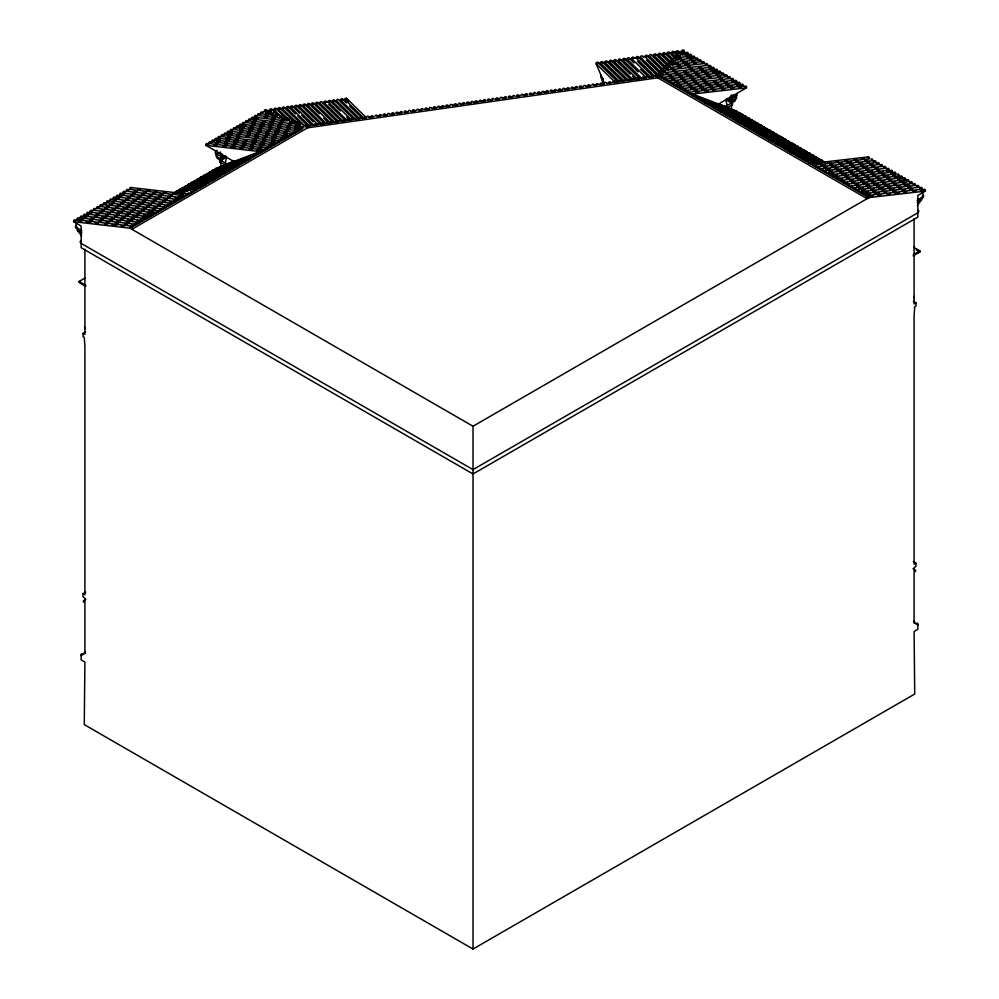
<?xml version="1.0" encoding="UTF-8"?>
<svg xmlns="http://www.w3.org/2000/svg" width="999" height="999" viewBox="0 0 999 999"><rect width="100%" height="100%" fill="white"/><g stroke="black" fill="none" stroke-linecap="round" stroke-linejoin="round"><path stroke-width="1.5" d="M310.839 125.787L306.218 126.448L306.855 127.934L659.203 77.597M225.312 163.037L226.561 157.255L220.929 160.514A1.324 0.762 60 0 0 219.992 161.051A1.324 0.762 60 0 0 220.929 162.675L220.929 167.02M917.307 205.419L921.615 199.775L921.615 197.602M657.255 75.899L681.817 51.024A1.324 1.236 44.6 0 1 683.216 49.962A1.324 1.236 44.6 0 1 684.377 51.436L659.815 76.311L657.255 75.899A1.324 1.236 44.6 0 1 658.641 74.838A1.324 1.236 44.6 0 1 659.815 76.311M670.292 64.211L673.501 60.964M111.613 199.388A1.324 0.999 -83.4 0 0 109.865 200.774L73.639 221.691L81.144 226.024L81.144 247.715L473.014 473.963L917.856 217.133L917.856 195.442L925.361 191.096A1.324 0.999 83.4 0 0 924.774 189.348A1.324 0.999 83.4 0 0 923.488 190.01L920.441 190.359M112.662 199.151L130.157 189.048M207.218 144.555L225.774 133.841M229.758 131.543L265.547 110.889M81.906 230.794L75.512 227.11L76.761 226.386M271.341 114.96L273.214 113.886A1.324 0.999 -83.4 0 0 271.928 113.212A1.324 0.999 -83.4 0 0 271.341 114.96L260.627 113.724A1.324 0.999 -83.4 0 1 262.375 112.35M225.936 156.169L220.929 159.066L215.921 156.169L216.546 153.634M217.17 150.25A5.32 3.072 60 0 0 215.285 152.922L217.17 153.996L220.554 152.048M279.345 117.994L281.231 116.908A1.324 0.999 -83.4 0 0 279.932 116.246A1.324 0.999 -83.4 0 0 279.345 117.994L257.58 115.484A1.324 0.999 -83.4 0 1 258.167 113.736A1.324 0.999 -83.4 0 1 259.465 114.398M215.921 153.996L221.553 156.531M220.929 158.341L225.062 155.956M218.007 168.706L224.688 164.847L234.39 161.114M75.387 220.304A1.324 0.999 -83.4 0 0 73.639 221.691L129.995 228.197L302.222 128.759M85.789 286.413L79.083 282.53L79.083 281.456L85.34 277.834M916.72 623.239A1.324 1.086 -60 0 1 917.856 624.974L917.856 629.308L914.097 631.48L914.722 694.03L473.014 949.05L84.278 724.612L84.903 662.062L81.144 659.902L81.144 655.556L84.903 653.396L84.903 598.076L83.029 596.99L83.029 593.731L84.903 594.817L84.903 346.428L84.278 337.387L83.029 336.663L83.029 333.404L85.577 331.93M717.207 104.758L746.515 87.837A1.324 0.999 83.4 0 0 744.755 86.463M727.347 98.464L729.607 99.775L731.48 98.689A2.66 1.536 -60 0 1 733.366 95.429A2.66 1.536 -60 0 1 735.239 96.516L737.112 95.429A5.32 3.072 -60 0 0 736.613 93.556M730.856 99.051L736.488 96.516L736.488 98.689L731.48 101.573L726.473 98.689M731.48 100.849L733.99 99.413M725.012 106.756L735.239 100.849L735.239 98.689M83.029 593.731L85.714 592.182M85.976 599.263L83.466 600.711L83.466 602.16M131.868 227.11A1.324 0.999 -83.4 0 0 130.582 226.436A1.324 0.999 -83.4 0 0 129.995 228.197L473.014 426.236L869.005 197.602L925.361 191.096L909.215 181.781M917.094 200.212L923.488 196.516A5.32 3.072 60 0 0 922.389 192.819M917.856 200.499L922.864 197.602L922.864 195.442M917.094 202.385L921.615 199.775M913.211 254.733L919.917 250.861L919.917 251.948L913.211 255.819M917.856 624.974L914.097 622.802L914.097 567.482L915.971 566.396L915.971 563.149L914.097 564.235L914.097 315.834L914.722 306.793L915.971 306.081L915.971 302.822L914.097 303.908L914.097 218.681M215.622 168.544L260.714 151.199A1.324 1.086 68.9 0 1 262.262 151.836A1.324 0.999 -83.4 0 1 262.849 150.075A1.324 0.999 -83.4 0 1 264.136 150.749M212.6 170.292L257.692 152.934M209.59 172.04L254.67 154.683A1.324 1.086 68.9 0 1 256.219 155.32M206.568 173.776L251.648 156.431A1.324 1.086 68.9 0 1 253.197 157.068M203.546 175.524L248.626 158.167A1.324 1.086 68.9 0 1 250.175 158.804M200.524 177.273L245.604 159.915A1.324 1.086 68.9 0 1 247.153 160.552M197.502 179.021L242.582 161.663A1.324 1.086 68.9 0 1 244.131 162.3M194.48 180.757L239.56 163.399A1.324 1.086 68.9 0 1 241.109 164.048M191.458 182.505L236.538 165.147A1.324 1.086 68.9 0 1 238.087 165.784M188.436 184.253L233.516 166.895A1.324 1.086 68.9 0 1 235.065 167.532M185.414 185.989L230.507 168.644A1.324 1.086 68.9 0 1 232.043 169.281M182.055 189.46A1.324 1.086 68.9 0 1 182.392 187.737L227.485 170.379A1.324 1.086 68.9 0 1 229.021 171.016M179.37 189.485L224.463 172.128A1.324 1.086 68.9 0 1 225.999 172.765M227.248 171.478L230.157 170.367A1.324 1.086 68.9 0 1 230.507 168.644M176.348 191.221L221.441 173.876A1.324 1.086 68.9 0 1 222.977 174.513M173.327 192.969L218.419 175.612A1.324 1.086 68.9 0 1 219.955 176.249M174.663 193.032L215.397 177.36A1.324 1.086 68.9 0 1 216.933 177.997M176.011 193.107L212.375 179.108A1.324 1.086 68.9 0 1 213.911 179.745M177.347 193.169L209.353 180.844A1.324 1.086 68.9 0 1 210.889 181.493M215.172 178.459L218.082 177.335A1.324 1.086 68.9 0 1 218.419 175.612M178.696 193.232L206.331 182.592A1.324 1.086 68.9 0 1 207.867 183.229M180.032 193.294L203.309 184.34A1.324 1.086 68.9 0 1 204.845 184.977M179.92 193.918L200.287 186.089A1.324 1.086 68.9 0 1 201.823 186.726M203.084 185.439L205.994 184.315A1.324 1.086 68.9 0 1 206.331 182.592M192.557 191.234L196.928 189.548A1.324 1.086 68.9 0 1 198.614 188.174M190.996 192.42L193.906 191.296A1.324 1.086 68.9 0 1 194.243 189.573A1.324 1.086 68.9 0 1 195.779 190.21M267.083 110.664L319.618 103.159M322.702 102.722L336.613 100.737A1.324 1.261 -45.8 0 1 337.662 99.288A1.324 1.261 -45.8 0 1 339.073 100.387L358.229 119.018A1.324 1.261 -45.8 0 0 356.818 117.919A1.324 1.261 -45.8 0 0 355.644 119.393L336.501 100.749M339.697 100.287L347.427 99.188L366.571 117.832L362.05 118.469M640.334 57.343L596.053 63.661L604.245 82.792M643.393 56.906L649.5 56.031M652.559 55.594L683.104 51.224L714.135 69.143L662.712 75.075L660.826 73.988A1.324 0.999 83.4 0 1 662.112 73.327A1.324 0.999 83.4 0 1 662.712 75.075M677.085 55.295L674.213 52.497A1.324 1.261 -45.8 0 0 672.802 51.399A1.324 1.261 -45.8 0 0 671.628 52.872L675.474 56.606L678.046 56.231M603.309 78.559L602.447 78.684L602.447 80.844M313.761 125.375L316.995 124.912M320.067 124.475L324.687 123.814M327.347 123.426L331.868 122.79M334.777 122.365A1.324 1.261 -45.8 0 1 335.951 120.904A1.324 1.261 -45.8 0 1 337.35 122.003L318.206 103.359A1.324 1.261 -45.8 0 0 316.795 102.26A1.324 1.261 -45.8 0 0 315.622 103.734L334.777 122.365L338.536 121.828M338.961 121.441A1.324 1.261 -45.8 0 1 341.533 121.403L345.704 120.804L328.683 104.246M348.464 120.417L352.372 119.855M355.457 119.418L359.028 118.906M369.305 117.432L373.314 116.858M376.998 116.334L380.469 115.847M387.762 114.798L383.154 115.459A1.324 1.299 63.5 0 1 384.34 113.948A1.324 1.299 63.5 0 1 385.826 115.072M390.846 114.361L394.368 113.861M397.003 113.474L401.61 112.825M408.266 111.876L404.108 112.462A1.324 1.299 63.5 0 1 405.194 110.976A1.324 1.299 63.5 0 1 406.68 112.1M411.351 111.426L415.459 110.839M418.544 110.402L422.165 109.89M425.249 109.44L429.308 108.866M432.38 108.429L436.063 107.904M439.148 107.455L443.781 106.793M446.228 106.443L449.962 105.906A1.324 1.299 63.5 0 1 451.061 104.42A1.324 1.299 63.5 0 1 452.559 105.544M453.047 105.469L457.679 104.808M460.077 104.47L464.697 103.809M466.945 103.484L471.578 102.822M473.926 102.485L478.546 101.823M480.844 101.498L485.477 100.837M488.573 100.4L492.395 99.85M495.467 99.413L499.375 98.851M502.472 98.414L506.243 97.877M509.315 97.427L513.274 96.866M516.358 96.428L520.092 95.892M523.164 95.454L527.172 94.88M530.257 94.443L533.928 93.918M537.012 93.469L541.633 92.82M544.155 92.457L548.476 91.833M550.861 91.496L555.469 90.834M558.054 90.472L562.687 89.81M564.71 89.523L569.33 88.861M571.952 88.486L576.585 87.825M583.166 86.876L579.258 87.437A1.324 1.299 63.5 0 1 580.344 85.939A1.324 1.299 63.5 0 1 581.83 87.075M585.851 86.501L590.484 85.839M593.581 85.39L597.015 84.903M599.75 84.515L604.383 83.854M607.479 83.404L611.026 82.905M613.948 82.48L618.556 81.818M621.178 81.443L624.712 80.944M627.784 80.507L632.404 79.845M634.64 79.52L639.123 78.884M641.633 78.521L646.603 77.822M649.325 77.422L653.346 76.848L637.387 61.326M680.856 53.734L686.338 53.097A1.324 0.999 83.4 0 1 687.624 52.435A1.324 0.999 83.4 0 1 688.224 54.183L682.729 54.82L680.856 53.734A1.324 0.999 83.4 0 1 682.142 53.059A1.324 0.999 83.4 0 1 682.729 54.82M685.339 55.457L688.161 55.132M678.284 56.269L680.157 57.355L691.458 56.056A1.324 0.999 83.4 0 0 689.872 54.433M678.558 58.479L681.405 58.154M687.112 57.492L691.395 57.005M675.699 58.816L677.584 59.903L694.692 57.917A1.324 0.999 83.4 0 0 692.944 56.543M680.769 60.477L683.828 60.115M689.934 59.416L692.994 59.053M673.126 61.351L674.999 62.438L697.939 59.79A1.324 0.999 83.4 0 0 696.178 58.417M699.288 60.577A1.324 0.999 83.4 0 1 700.586 59.915A1.324 0.999 83.4 0 1 701.173 61.663L672.714 64.947L670.841 63.861L678.333 62.999M682.816 62.475L687.312 61.963M691.808 61.439L694.804 61.089M677.21 65.372L680.182 65.022M684.652 64.51L689.123 63.998M693.593 63.474L696.578 63.137M668.269 66.409L670.142 67.482L704.407 63.536A1.324 0.999 83.4 0 0 703.82 61.776A1.324 0.999 83.4 0 0 702.534 62.45M670.566 68.382L673.626 68.032M678.221 67.495L681.281 67.145M687.399 66.434L690.471 66.084M667.856 69.992A1.324 0.999 83.4 0 0 667.27 68.244A1.324 0.999 83.4 0 0 665.983 68.906L667.856 69.992L707.654 65.397A1.324 0.999 83.4 0 0 707.055 63.649A1.324 0.999 83.4 0 0 705.769 64.311M672.527 70.392L675.561 70.042M689.248 68.469L692.282 68.119M698.363 67.42L701.41 67.058M663.398 71.453L665.284 72.54L710.888 67.27A1.324 0.999 83.4 0 0 710.301 65.522A1.324 0.999 83.4 0 0 709.003 66.184M665.359 73.464L668.393 73.114M674.437 72.415L677.459 72.065M683.516 71.379L686.538 71.029M691.071 70.504L694.105 70.155M700.149 69.455L703.171 69.106M709.228 68.407L712.25 68.057M662.175 76.086L659.128 76.436A1.324 0.999 83.4 0 1 660.414 75.762A1.324 0.999 83.4 0 1 661.001 77.522L717.369 71.004A1.324 0.999 83.4 0 0 715.784 69.393M668.269 75.375L671.316 75.025M675.886 74.5L680.456 73.976M685.014 73.439L688.061 73.089M694.155 72.39L697.202 72.04M701.773 71.503L706.343 70.979M710.913 70.454L715.484 69.93M665.409 77.947L662.362 78.297A1.324 0.999 83.4 0 1 663.648 77.635A1.324 0.999 83.4 0 1 664.248 79.383L720.604 72.877A1.324 0.999 83.4 0 0 718.843 71.503M669.979 77.422L673.026 77.073M679.12 76.374L682.167 76.011M686.738 75.487L691.308 74.962M695.878 74.438L698.925 74.076M705.019 73.377L708.066 73.027M712.637 72.502L717.207 71.965M671.69 79.47L674.737 79.121M680.831 78.409L683.878 78.059M689.972 77.36L693.019 77.01M697.589 76.473L700.636 76.124M706.73 75.424L709.777 75.075M715.871 74.363L718.918 74.013M674.937 81.344L677.984 80.981M682.554 80.457L685.601 80.107M691.695 79.408L694.742 79.046M700.823 78.347L703.87 77.997M708.441 77.472L711.488 77.123M717.582 76.411L720.629 76.061M676.648 83.379L679.695 83.029M684.265 82.505L687.312 82.155M693.406 81.443L696.453 81.094M702.547 80.395L705.594 80.045M719.305 78.459L722.352 78.109M678.358 85.427L681.405 85.077M687.499 84.378L690.546 84.028M695.117 83.491L698.164 83.142M704.258 82.442L707.304 82.093M713.398 81.381L716.445 81.031M721.016 80.507L724.063 80.157M680.082 87.475L683.129 87.125M689.223 86.426L692.27 86.064M698.363 85.365L701.41 85.015M705.981 84.49L710.539 83.953M715.109 83.429L718.156 83.079M724.25 82.38L727.297 82.018M731.867 81.493L734.914 81.144A1.324 0.999 83.4 0 1 736.201 80.482A1.324 0.999 83.4 0 1 736.8 82.23L680.431 88.736A1.324 0.999 83.4 0 0 678.683 87.363M683.316 89.348L686.363 88.998M690.933 88.461L695.504 87.937M700.074 87.413L703.121 87.063M709.215 86.351L712.262 86.001M716.832 85.477L721.403 84.952M725.973 84.415L729.02 84.066M735.114 83.367L738.161 83.017M683.678 90.609L740.034 84.103A1.324 0.999 83.4 0 0 738.461 82.48M688.074 91.034L685.027 91.396A1.324 0.999 83.4 0 1 686.325 90.722A1.324 0.999 83.4 0 1 686.912 92.47L743.268 85.964A1.324 0.999 83.4 0 0 741.695 84.353M694.168 90.335L697.215 89.985M701.785 89.46L706.355 88.923M710.926 88.399L713.973 88.049M720.067 87.35L723.114 86.988M727.684 86.463L732.255 85.939M736.825 85.415L739.872 85.065M695.891 92.383L698.938 92.033M705.032 91.321L708.079 90.971M712.649 90.447L715.696 90.097M721.778 89.386L724.824 89.036M730.918 88.337L733.965 87.987M738.536 87.462L741.583 87.1M688.274 93.257A1.324 0.999 83.4 0 1 689.56 92.595A1.324 0.999 83.4 0 1 690.147 94.343L746.515 87.837L716.832 70.704M811.912 163.424L868.268 156.918M818.755 163.324L821.802 162.962M827.896 162.263L830.943 161.913M835.514 161.388L838.561 161.026M844.654 160.327L847.701 159.977M853.795 159.278L856.842 158.916M861.413 158.391L864.46 158.042M820.529 165.397L825.099 164.872M829.669 164.335L832.716 163.986M838.81 163.287L841.857 162.937M846.428 162.4L850.998 161.875M855.556 161.351L858.603 161.001M864.697 160.29L867.744 159.94M823.825 167.295L826.872 166.945M831.43 166.421L836.001 165.896M840.571 165.359L843.618 165.01M849.712 164.311L852.759 163.961M858.853 163.249L861.9 162.899M866.47 162.375L869.517 162.025M825.586 169.38L830.157 168.843M834.727 168.319L837.774 167.969M843.868 167.27L846.915 166.908M851.485 166.383L854.532 166.034M860.626 165.335L863.673 164.972M869.767 164.273L872.814 163.923M828.883 171.279L831.93 170.929M836.5 170.392L841.071 169.867M845.641 169.343L848.688 168.993M854.782 168.282L857.829 167.932M862.399 167.407L866.97 166.883M871.54 166.346L874.587 165.996M830.656 173.351L833.703 173.002M839.797 172.303L842.844 171.94M848.938 171.241L851.985 170.891M856.555 170.367L859.59 170.017M865.683 169.306L868.73 168.956M874.824 168.257L877.871 167.907M833.94 175.25L836.987 174.9M841.558 174.375L846.128 173.851M850.698 173.314L853.745 172.964M859.839 172.265L862.886 171.915M867.457 171.391L872.027 170.854M876.598 170.33L879.644 169.98M835.713 177.335L838.76 176.985M844.854 176.274L847.901 175.924M852.472 175.399L857.042 174.875M861.613 174.338L864.659 173.988M870.753 173.289L873.8 172.939M878.371 172.402L882.941 171.878M890.559 171.004L887.512 171.353A5.32 3.072 60 0 0 886.637 171.054M839.01 179.233L842.057 178.883M846.628 178.359L849.674 177.997M855.768 177.298L858.815 176.948M864.909 176.249L867.956 175.886M872.527 175.362L875.574 175.012M881.667 174.313L884.714 173.951M890.796 173.252L893.843 172.902M839.36 180.494L895.728 173.988A1.324 0.999 83.4 0 0 894.142 172.365M843.83 180.956L840.783 181.306A1.324 0.999 83.4 0 1 842.07 180.644A1.324 0.999 83.4 0 1 842.656 182.392L899.025 175.886A1.324 0.999 83.4 0 0 897.439 174.276M849.924 180.257L852.971 179.907M857.542 179.37L862.1 178.846M866.67 178.322L869.717 177.972M875.811 177.26L878.858 176.91M883.428 176.386L887.999 175.861M892.569 175.325L895.616 174.975M847.115 182.854L844.068 183.217A1.324 0.999 83.4 0 1 845.366 182.542A1.324 0.999 83.4 0 1 845.953 184.291L902.309 177.785A1.324 0.999 83.4 0 0 900.561 176.411M851.685 182.33L854.732 181.98M860.826 181.281L863.873 180.931M868.443 180.394L873.014 179.87M877.584 179.345L880.631 178.996M886.725 178.284L889.772 177.934M894.342 177.41L898.913 176.885M854.982 184.228L858.029 183.878M862.599 183.354L867.169 182.829M871.74 182.305L874.787 181.943M880.881 181.244L883.928 180.894M888.498 180.369L891.545 180.007M897.639 179.308L900.686 178.958M856.755 186.313L859.802 185.964M865.896 185.252L868.943 184.902M873.513 184.378L878.084 183.853M882.654 183.317L885.701 182.967M891.782 182.268L894.829 181.918M899.4 181.381L903.97 180.856M858.528 188.386L863.099 187.862M867.656 187.337L870.703 186.975M876.797 186.276L879.844 185.926M884.415 185.402L888.985 184.865M893.556 184.34L896.602 183.991M902.696 183.292L905.743 182.942M861.812 190.285L864.859 189.935M870.953 189.236L874 188.886M878.571 188.349L883.141 187.824M887.711 187.3L890.758 186.95M896.852 186.239L899.899 185.889M904.47 185.364L909.04 184.84M868.156 191.845L860.539 192.72A1.324 0.999 83.4 0 1 861.825 192.058A1.324 0.999 83.4 0 1 862.424 193.806L918.78 187.3A1.324 0.999 83.4 0 0 918.193 185.539A1.324 0.999 83.4 0 0 916.907 186.214M872.726 191.308L875.773 190.959M881.867 190.26L884.914 189.91M889.485 189.373L894.055 188.848M898.625 188.324L901.672 187.974M907.766 187.263L910.813 186.913M866.882 194.268L869.929 193.918M874.5 193.394L879.07 192.857M883.64 192.332L886.687 191.983M892.781 191.284L895.816 190.921M901.91 190.222L904.957 189.872M909.527 189.348L912.574 188.986M868.643 196.341L873.213 195.816M877.784 195.292L880.831 194.942M886.925 194.231L889.972 193.881M894.542 193.356L899.112 192.832M903.683 192.295L906.73 191.945M912.824 191.246L915.871 190.896M265.559 112.999L268.631 113.349M265.259 115.072L268.169 115.409M272.515 115.909L276.873 116.408M264.161 117.045L267.257 117.407M271.903 117.944L275 118.294M281.194 119.018L284.29 119.368M254.882 118.082L257.892 118.431M271.403 119.992L274.413 120.342M280.419 121.029L283.429 121.379M289.435 122.078L292.445 122.415M253.371 120.017L256.406 120.367M262.475 121.066L265.509 121.416M270.067 121.94L273.102 122.29M279.171 122.989L282.205 123.339M288.274 124.038L291.308 124.388M295.854 124.925L300.399 125.449M251.873 121.953L254.92 122.303M261.014 123.002L264.061 123.352M268.631 123.876L273.189 124.413M277.759 124.937L280.806 125.287M286.9 125.986L289.947 126.349M294.518 126.873L302.135 127.747M251.873 124.051L254.92 124.4M259.49 124.937L264.061 125.462M268.631 125.986L271.678 126.336M277.772 127.048L280.819 127.397M286.913 128.097L289.96 128.446M294.53 128.983L297.577 129.333M242.745 125.112L245.791 125.462M250.362 125.986L253.409 126.336M259.503 127.035L262.55 127.397M268.644 128.097L271.691 128.446M276.248 128.971L279.295 129.333M285.389 130.032L288.436 130.382M294.53 131.081L297.577 131.443A1.324 0.999 -83.4 0 0 296.291 130.769A1.324 0.999 -83.4 0 0 295.704 132.517L239.335 126.011A1.324 0.999 -83.4 0 1 240.921 124.4M241.221 127.035L244.268 127.385M248.838 127.922L253.409 128.446M257.979 128.971L261.026 129.321M267.12 130.032L270.167 130.382M274.737 130.906L279.308 131.431M283.878 131.968L286.925 132.318M239.71 128.971L242.757 129.321M248.851 130.02L251.898 130.37M257.992 131.081L261.039 131.431M265.609 131.955L268.656 132.305M274.737 133.017L277.784 133.367M283.878 134.066L286.925 134.415M239.71 131.081L242.757 131.431M247.327 131.955L250.374 132.305M256.468 133.004L259.515 133.367M265.609 134.066L268.656 134.415M273.227 134.94L276.273 135.302M282.367 136.001L285.414 136.351M229.058 131.955L232.105 132.305M238.199 133.004L241.246 133.354M247.34 134.066L250.387 134.415M254.957 134.94L258.004 135.29M264.098 136.001L267.145 136.351M271.703 136.875L276.273 137.4M280.844 137.937L283.891 138.287M283.541 139.548L227.173 133.042A1.324 0.999 -83.4 0 1 228.759 131.418M227.535 133.878L232.105 134.415M236.676 134.94L239.723 135.29M245.816 135.989L248.863 136.351M254.957 137.05L258.004 137.4M262.575 137.924L265.622 138.274M271.716 138.986L274.762 139.336M227.547 135.989L230.594 136.339M236.688 137.05L239.735 137.4M253.446 138.986L256.493 139.336M262.587 140.035L265.634 140.384M271.716 141.096L274.762 141.446M226.024 137.924L230.594 138.449M235.165 138.973L238.212 139.323M244.305 140.035L247.352 140.384M251.923 140.909L256.493 141.433M261.064 141.97L264.111 142.32M270.205 143.019L273.251 143.369M216.895 138.973L219.942 139.323M226.036 140.022L229.083 140.384M233.654 140.909L238.224 141.433M242.794 141.958L245.841 142.32M251.935 143.019L254.982 143.369M259.553 143.893L264.123 144.43M268.694 144.955L271.728 145.305M271.378 146.566L215.022 140.06A1.324 0.999 -83.4 0 1 216.596 138.436M216.908 141.084L219.942 141.433M224.513 141.958L227.56 142.308M233.654 143.019L236.701 143.369M242.794 144.068L245.841 144.418M250.412 144.955L253.459 145.305M259.553 146.004L262.6 146.353M215.384 143.007L218.431 143.369M224.525 144.068L227.572 144.418M232.143 144.942L235.19 145.292M241.283 146.004L244.33 146.353M250.424 147.053L253.471 147.402M258.042 147.939L261.089 148.289M213.873 144.942L216.92 145.292M223.002 146.004L226.049 146.353M230.619 146.878L235.19 147.402M239.76 147.927L242.807 148.289M248.901 148.988L251.948 149.338M256.518 149.862L261.089 150.399M207.78 144.243A1.324 0.999 -83.4 0 0 206.481 143.569A1.324 0.999 -83.4 0 0 205.894 145.33L260.739 151.661M130.732 187.5L187.088 194.006M137.587 188.986L140.634 189.335M146.728 190.035L149.775 190.384M154.345 190.909L157.392 191.271M163.486 191.97L166.533 192.32M172.627 193.019L175.674 193.381M180.245 193.906L183.292 194.256M134.303 190.884L137.35 191.234M143.444 191.933L146.478 192.283M152.572 192.994L155.619 193.344M160.19 193.868L163.237 194.218M169.331 194.93L172.377 195.28M178.471 195.979L181.518 196.328M132.53 192.957L135.577 193.307M141.671 194.018L144.718 194.368M149.288 194.892L152.335 195.242M158.429 195.954L161.476 196.303M167.57 197.003L170.617 197.352M175.175 197.889L179.745 198.414M179.395 199.675L123.027 193.169A1.324 0.999 -83.4 0 1 123.626 191.408A1.324 0.999 -83.4 0 1 124.912 192.083M124.663 194.33L121.616 193.981A1.324 0.999 -83.4 0 0 120.33 193.319A1.324 0.999 -83.4 0 0 119.743 195.067L176.099 201.573A1.324 0.999 -83.4 0 1 176.698 199.825A1.324 0.999 -83.4 0 1 177.984 200.487M130.757 195.03L133.804 195.392M138.374 195.916L141.421 196.266M147.515 196.965L150.562 197.327M155.132 197.852L159.703 198.376M164.273 198.901L167.32 199.263M173.414 199.962L176.461 200.312M118.319 195.879L121.366 196.229M127.46 196.94L130.507 197.29M136.601 197.989L139.648 198.339M144.218 198.876L147.265 199.226M153.359 199.925L156.406 200.275M162.5 200.986L165.547 201.336M170.117 201.86L173.164 202.21M116.558 197.964L119.605 198.314M125.699 199.013L128.746 199.363M133.317 199.9L136.364 200.25M142.445 200.949L145.492 201.298M151.586 202.01L154.633 202.36M159.203 202.884L162.25 203.234M168.344 203.933L171.391 204.296A1.324 0.999 -83.4 0 0 170.105 203.621A1.324 0.999 -83.4 0 0 169.518 205.382L113.149 198.863A1.324 0.999 -83.4 0 1 114.735 197.253M113.262 199.862L116.309 200.212M122.402 200.911L125.449 201.274M131.543 201.973L134.59 202.322M139.161 202.847L143.731 203.384M148.302 203.908L151.349 204.258M157.442 204.957L160.489 205.307M165.06 205.844L168.094 206.194A1.324 0.999 -83.4 0 0 166.808 205.532A1.324 0.999 -83.4 0 0 166.221 207.28L109.865 200.774M111.488 201.935L114.535 202.285M120.629 202.997L123.676 203.346M128.247 203.871L131.294 204.221M137.387 204.932L140.434 205.282M146.528 205.981L149.575 206.331M154.146 206.868L157.193 207.218M109.728 204.021L112.775 204.37M117.333 204.895L120.38 205.245M126.473 205.944L129.52 206.306M135.614 207.005L138.661 207.355M143.232 207.879L146.279 208.242M152.372 208.941L155.419 209.291M106.431 205.919L109.478 206.269M115.572 206.968L118.619 207.317M123.189 207.854L127.76 208.379M132.33 208.903L135.377 209.253M141.458 209.965L144.505 210.314M149.076 210.839L153.646 211.363M104.658 207.992L107.705 208.341M112.275 208.878L115.322 209.228M121.416 209.927L124.463 210.277M130.557 210.989L133.604 211.338M138.174 211.863L141.221 212.213M147.315 212.924L153.409 213.624M101.361 209.89L104.408 210.252M110.502 210.951L113.549 211.301M118.119 211.825L122.69 212.362M127.26 212.887L130.307 213.237M136.401 213.936L139.448 214.298M144.018 214.822L148.589 215.347M99.6 211.975L102.647 212.325M107.218 212.849L110.252 213.199M116.346 213.911L119.393 214.261M125.487 214.96L128.534 215.309M133.104 215.846L137.675 216.371M142.245 216.895L145.292 217.245M91.733 213.349L88.686 212.999A1.324 0.999 -83.4 0 0 87.4 212.325A1.324 0.999 -83.4 0 0 86.801 214.073L143.169 220.592A1.324 0.999 -83.4 0 1 143.756 218.831A1.324 0.999 -83.4 0 1 145.042 219.505M96.304 213.873L99.351 214.223M105.444 214.935L108.491 215.285M114.585 215.984L117.632 216.333M122.203 216.858L125.25 217.22M131.344 217.919L134.39 218.269M140.472 218.968L143.519 219.33M85.39 214.897L88.436 215.247M94.53 215.946L97.577 216.308M102.148 216.833L106.718 217.357M111.289 217.882L114.336 218.232M120.429 218.943L123.476 219.293M128.047 219.817L132.617 220.342M137.188 220.879L140.235 221.229M83.616 216.97L86.663 217.32M91.234 217.857L94.281 218.207M100.375 218.906L103.421 219.256M109.515 219.967L112.562 220.317M117.133 220.841L120.18 221.191M126.274 221.903L129.321 222.253M135.414 222.952L138.461 223.301A1.324 0.999 -83.4 0 0 137.175 222.64A1.324 0.999 -83.4 0 0 136.576 224.388L80.22 217.882A1.324 0.999 -83.4 0 1 81.793 216.271M80.332 218.868L83.379 219.231M89.473 219.93L92.52 220.28M98.614 220.979L101.661 221.341M106.219 221.865L109.266 222.215M115.36 222.914L118.406 223.277M124.5 223.976L127.547 224.325M132.118 224.85L135.165 225.212A1.324 0.999 -83.4 0 0 133.878 224.538A1.324 0.999 -83.4 0 0 133.292 226.286L76.923 219.78A1.324 0.999 -83.4 0 1 78.509 218.169M78.559 220.954L81.606 221.303M86.176 221.828L90.747 222.352M95.317 222.889L98.364 223.239M104.458 223.938L107.505 224.288M112.075 224.825L116.646 225.349M121.216 225.874L124.263 226.224M271.054 112.175L266.696 110.514A1.324 1.161 -69.1 0 0 265.309 109.64A1.324 1.161 -69.1 0 0 264.385 111.264L277.46 116.271M275.412 113.849L279.77 115.509M282.68 116.621L287.038 118.294M291.396 119.955L295.754 121.628M298.664 122.74L303.022 124.4M280.369 117.383L300.699 125.162M719.405 104.158L726.335 106.831M690.147 94.343A1.324 1.086 -68.9 0 1 691.695 93.706L736.775 111.064M693.206 96.104A1.324 1.086 -68.9 0 1 694.742 95.467L739.834 112.825M696.253 97.877A1.324 1.086 -68.9 0 1 697.801 97.228L742.894 114.585M694.942 96.553L692.032 95.429A1.324 1.086 -68.9 0 0 691.695 93.706M699.312 99.638A1.324 1.086 -68.9 0 1 700.848 99.001L745.941 116.359M702.372 101.399A1.324 1.086 -68.9 0 1 703.908 100.762L749 118.119M705.419 103.159A1.324 1.086 -68.9 0 1 706.967 102.522L752.047 119.88M708.478 104.92A1.324 1.086 -68.9 0 1 710.014 104.283L755.107 121.641M707.155 103.609L704.245 102.485A1.324 1.086 -68.9 0 0 703.908 100.762M713.074 106.056L758.154 123.401M710.214 105.37L707.304 104.246A1.324 1.086 -68.9 0 0 706.967 102.522M714.585 108.454A1.324 1.086 -68.9 0 1 716.121 107.817L761.213 125.175M717.632 110.215A1.324 1.086 -68.9 0 1 719.18 109.578L764.272 126.935M720.691 111.975A1.324 1.086 -68.9 0 1 722.227 111.339L767.319 128.696M719.367 110.652L716.458 109.54A1.324 1.086 -68.9 0 0 716.121 107.817M723.751 113.736A1.324 1.086 -68.9 0 1 725.286 113.099L770.379 130.457M722.427 112.425L719.517 111.301A1.324 1.086 -68.9 0 0 719.18 109.578M728.346 114.873L773.426 132.218M729.857 117.27A1.324 1.086 -68.9 0 1 731.393 116.633L776.485 133.991M729.982 116.508L725.624 114.823A1.324 1.086 -68.9 0 0 725.286 113.099M732.904 119.031A1.324 1.086 -68.9 0 1 734.452 118.394L779.532 135.752A1.324 1.086 -68.9 0 1 779.882 137.475M735.963 120.792A1.324 1.086 -68.9 0 1 737.499 120.155L782.592 137.512M739.01 122.552A1.324 1.086 -68.9 0 1 740.559 121.915L785.651 139.273M742.07 124.326A1.324 1.086 -68.9 0 1 743.606 123.689L788.698 141.034M742.207 123.564L737.836 121.878A1.324 1.086 -68.9 0 0 737.499 120.155M745.129 126.086A1.324 1.086 -68.9 0 1 746.665 125.449L791.757 142.807M748.176 127.847A1.324 1.086 -68.9 0 1 749.725 127.21L794.804 144.568M746.852 126.523L743.943 125.412A1.324 1.086 -68.9 0 0 743.606 123.689M751.236 129.608A1.324 1.086 -68.9 0 1 752.771 128.971L797.864 146.329M754.282 131.369A1.324 1.086 -68.9 0 1 755.831 130.732L800.911 148.089M757.342 133.142A1.324 1.086 -68.9 0 1 758.878 132.505L803.97 149.85M760.389 134.902A1.324 1.086 -68.9 0 1 761.937 134.266L807.03 151.623M759.078 133.579L756.168 132.455A1.324 1.086 -68.9 0 0 755.831 130.732M763.448 136.663A1.324 1.086 -68.9 0 1 764.984 136.026L810.077 153.384M762.125 135.34L759.215 134.228A1.324 1.086 -68.9 0 0 758.878 132.505M766.508 138.424A1.324 1.086 -68.9 0 1 768.044 137.787L813.136 155.145M769.555 140.185A1.324 1.086 -68.9 0 1 771.103 139.548L816.183 156.905M772.614 141.958A1.324 1.086 -68.9 0 1 774.15 141.321L819.242 158.666M771.29 140.634L768.381 139.51A1.324 1.086 -68.9 0 0 768.044 137.787M775.661 143.719A1.324 1.086 -68.9 0 1 777.21 143.082L822.302 160.439M774.35 142.395L771.44 141.271A1.324 1.086 -68.9 0 0 771.103 139.548M780.256 144.843L825.349 162.2M781.78 147.24A1.324 1.086 -68.9 0 1 783.316 146.603L824.038 162.288M784.827 149.013A1.324 1.086 -68.9 0 1 786.363 148.364L822.726 162.362M787.886 150.774A1.324 1.086 -68.9 0 1 789.422 150.137L821.428 162.45M790.933 152.535A1.324 1.086 -68.9 0 1 792.482 151.898L821.565 163.087M793.993 154.296A1.324 1.086 -68.9 0 1 795.529 153.659L820.254 163.174M794.13 153.534L789.759 151.86A1.324 1.086 -68.9 0 0 789.422 150.137M797.04 156.056A1.324 1.086 -68.9 0 1 798.588 155.419L818.943 163.262M800.099 157.83A1.324 1.086 -68.9 0 1 801.635 157.18L817.644 163.349M798.775 156.506L795.866 155.382A1.324 1.086 -68.9 0 0 795.529 153.659M803.159 159.59A1.324 1.086 -68.9 0 1 804.694 158.953L816.333 163.424M811.001 163.549L808.091 162.437A1.324 1.086 -68.9 0 0 807.754 160.714A1.324 1.086 -68.9 0 0 806.205 161.351M872.889 160.802L895.766 174.001M898.451 175.562L906.53 180.22M922.239 195.804L923.488 196.516M733.616 94.855L736.488 96.516M732.979 95.217L735.239 96.516M733.116 110.477L727.722 107.368L731.48 105.195L731.48 109.528M659.877 76.873L869.005 197.602A1.324 0.999 83.4 0 0 868.418 195.854A1.324 0.999 83.4 0 0 867.132 196.516M656.68 77.198L867.132 198.689A1.324 0.762 -60 0 1 868.069 197.065A1.324 0.762 -60 0 1 869.005 197.602M913.66 247.252L919.917 250.861M916.158 249.775L919.917 251.948M913.423 301.348L915.971 302.822M205.894 145.33L235.202 162.25M227.397 164.248L217.17 158.341L217.17 156.169M913.273 561.588L915.971 563.149M224.688 164.847L220.929 162.675A1.324 0.762 -60 0 1 219.992 162.138A1.324 0.762 -60 0 1 220.929 160.514L220.929 156.893M913.024 568.681L915.534 570.129L915.534 571.565M81.144 231.081L76.136 228.197L76.136 226.024M77.385 228.197L77.385 230.357L81.906 232.967M79.083 281.456L85.789 285.327M83.029 333.404L84.903 334.49L84.903 249.263M680.519 53.671L678.658 51.861A1.324 1.261 -45.8 0 0 677.247 50.762A1.324 1.261 -45.8 0 0 676.073 52.235L677.934 54.046A1.324 1.261 -45.8 0 1 680.444 53.347M675.574 58.791L669.767 53.134A1.324 1.261 -45.8 0 0 668.356 52.035A1.324 1.261 -45.8 0 0 667.182 53.496L673.001 59.166A1.324 1.261 -45.8 0 1 675.499 58.466M671.99 60.265L665.322 53.771A1.324 1.261 -45.8 0 0 663.91 52.672A1.324 1.261 -45.8 0 0 662.737 54.133L670.529 61.713A1.324 1.261 -45.8 0 1 672.876 60.739M670.541 63.811L660.876 54.408A1.324 1.261 -45.8 0 0 659.465 53.309A1.324 1.261 -45.8 0 0 658.291 54.77L667.956 64.186A1.324 1.261 -45.8 0 1 670.466 63.486M667.007 65.335L656.43 55.045A1.324 1.261 -45.8 0 0 655.019 53.934A1.324 1.261 -45.8 0 0 653.846 55.407L665.484 66.733A1.324 1.261 -45.8 0 1 667.832 65.759M665.496 68.831L651.985 55.669A1.324 1.261 -45.8 0 0 650.574 54.57A1.324 1.261 -45.8 0 0 649.4 56.044L662.924 69.206A1.324 1.261 -45.8 0 1 665.421 68.506M661.925 70.317L647.539 56.306A1.324 1.261 -45.8 0 0 646.128 55.207A1.324 1.261 -45.8 0 0 644.954 56.681L660.451 71.753A1.324 1.261 -45.8 0 1 662.799 70.779M646.365 60.127L660.551 73.951M656.73 75.187L638.636 57.58A1.324 1.261 -45.8 0 0 637.237 56.481A1.324 1.261 -45.8 0 0 636.063 57.942L655.207 76.586A1.324 1.261 -45.8 0 1 656.38 75.125A1.324 1.261 -45.8 0 1 657.792 76.224M634.003 62.987L629.745 58.854A1.324 1.261 -45.8 0 0 628.346 57.755A1.324 1.261 -45.8 0 0 627.172 59.216L646.316 77.86M640.384 69.206L648.9 77.485A1.324 1.261 -45.8 0 0 646.328 77.522M638.074 71.916L625.299 59.49A1.324 1.261 -45.8 0 0 623.9 58.392A1.324 1.261 -45.8 0 0 622.727 59.853L641.87 78.496A1.324 1.261 -45.8 0 1 643.044 77.023A1.324 1.261 -45.8 0 1 644.455 78.122M640.009 78.759L620.854 60.115A1.324 1.261 -45.8 0 0 619.455 59.016A1.324 1.261 -45.8 0 0 618.281 60.489L637.424 79.133A1.324 1.261 -45.8 0 1 639.934 78.434M630.244 74.213L616.408 60.752A1.324 1.261 -45.8 0 0 615.009 59.653A1.324 1.261 -45.8 0 0 613.836 61.126L632.979 79.758M632.367 76.286L635.564 79.396A1.324 1.261 -45.8 0 0 632.991 79.421M628.983 77.959L611.962 61.389A1.324 1.261 -45.8 0 0 610.564 60.29A1.324 1.261 -45.8 0 0 609.39 61.763L628.533 80.395A1.324 1.261 -45.8 0 1 629.707 78.933A1.324 1.261 -45.8 0 1 631.118 80.032M626.673 80.669L607.517 62.025A1.324 1.261 -45.8 0 0 606.118 60.927A1.324 1.261 -45.8 0 0 604.944 62.4L624.088 81.031A1.324 1.261 -45.8 0 1 626.598 80.345M619.642 81.668L600.499 63.024A1.324 1.261 -45.8 0 1 601.66 61.563A1.324 1.261 -45.8 0 1 603.071 62.662L622.227 81.306A1.324 1.261 -45.8 0 0 619.655 81.331M615.197 82.305L596.053 63.661A1.324 1.261 -45.8 0 1 597.215 62.2A1.324 1.261 -45.8 0 1 598.626 63.299L617.782 81.93A1.324 1.261 -45.8 0 0 616.371 80.832A1.324 1.261 -45.8 0 0 615.197 82.305A1.324 1.299 63.5 0 0 612.612 82.33M346.441 102.897L343.244 99.788A1.324 1.261 -45.8 0 0 341.845 98.689A1.324 1.261 -45.8 0 0 340.671 100.15L359.815 118.794M349.638 105.994L362.4 118.419A1.324 1.261 -45.8 0 0 359.827 118.456M354.046 119.618L334.902 100.974A1.324 1.261 -45.8 0 0 333.491 99.875A1.324 1.261 -45.8 0 0 332.317 101.349L351.473 119.98A1.324 1.261 -45.8 0 1 353.971 119.293M340.297 110.889L330.731 101.573A1.324 1.261 -45.8 0 0 329.32 100.474A1.324 1.261 -45.8 0 0 328.147 101.948L347.302 120.579M346.678 117.108L349.875 120.217A1.324 1.261 -45.8 0 0 347.315 120.242M341.533 121.403L322.377 102.772A1.324 1.261 -45.8 0 0 320.966 101.673A1.324 1.261 -45.8 0 0 319.805 103.134L338.948 121.778M333.179 122.602L314.036 103.958A1.324 1.261 -45.8 0 0 312.625 102.86A1.324 1.261 -45.8 0 0 311.451 104.333L330.607 122.964A1.324 1.261 -45.8 0 1 333.104 122.278M319.43 113.874L309.852 104.558A1.324 1.261 -45.8 0 0 308.454 103.459A1.324 1.261 -45.8 0 0 307.28 104.92L326.423 123.564M323.688 118.019L329.008 123.189A1.324 1.261 -45.8 0 0 326.436 123.227M324.837 123.789L305.682 105.157A1.324 1.261 -45.8 0 0 304.27 104.058A1.324 1.261 -45.8 0 0 303.109 105.519L322.252 124.163A1.324 1.261 -45.8 0 1 324.762 123.464M318.082 124.75L298.926 106.119A1.324 1.261 -45.8 0 1 300.1 104.645A1.324 1.261 -45.8 0 1 301.511 105.744L320.654 124.388A1.324 1.261 -45.8 0 0 318.094 124.413M313.299 121.878L297.34 106.344A1.324 1.261 -45.8 0 0 295.929 105.245A1.324 1.261 -45.8 0 0 294.755 106.718L313.911 125.35A1.324 1.261 -45.8 0 1 315.072 123.888A1.324 1.261 -45.8 0 1 316.483 124.987M299.55 113.149L293.169 106.943A1.324 1.261 -45.8 0 0 291.758 105.844A1.324 1.261 -45.8 0 0 290.584 107.305L309.727 125.949A1.324 1.261 -45.8 0 1 312.237 125.25M301.673 115.222L312.312 125.574M295.542 113.911L288.986 107.542A1.324 1.261 -45.8 0 0 287.587 106.443A1.324 1.261 -45.8 0 0 286.413 107.904L302.784 123.839M297.727 116.034L307.542 125.599A1.324 1.261 -45.8 0 0 305.082 125.3M295.979 121.878L282.242 108.504A1.324 1.261 -45.8 0 1 283.404 107.03A1.324 1.261 -45.8 0 1 284.815 108.129L299.613 122.54A1.324 1.261 -45.8 0 0 297.153 122.24M288.012 118.781L278.059 109.103A1.324 1.261 -45.8 0 1 279.233 107.63A1.324 1.261 -45.8 0 1 280.644 108.729L291.696 119.48A1.324 1.261 -45.8 0 0 289.123 119.518M280.232 115.859L273.888 109.69A1.324 1.261 -45.8 0 1 275.062 108.229A1.324 1.261 -45.8 0 1 276.473 109.328L283.866 116.521A1.324 1.261 -45.8 0 0 281.393 116.221M271.541 112.063L269.718 110.29A1.324 1.261 -45.8 0 1 270.891 108.829A1.324 1.261 -45.8 0 1 272.29 109.927L275.936 113.461A1.324 1.261 -45.8 0 0 273.364 113.499M77.385 230.357L81.693 236.014M348.589 101.923L347.427 99.188A1.324 1.261 -45.8 0 0 346.016 98.089A1.324 1.261 -45.8 0 0 344.842 99.563L363.986 118.194A1.324 1.261 -45.8 0 1 366.496 117.507A1.324 1.299 63.5 0 1 369.155 117.457M727.097 105.557L725.848 99.775L731.48 103.022A1.324 0.762 -60 0 1 731.73 105.02M659.103 76.611L658.566 76.111A1.324 0.762 -60 0 0 656.805 76.573M918.044 251.948L918.044 253.034M914.285 296.416L914.285 298.226M731.48 99.413L731.48 103.022A1.324 0.762 60 0 1 731.73 105.295M603.096 80.232L603.096 82.393L600.749 76.873L600.749 74.713M601.823 77.248L601.823 79.421M473.014 426.236L473.014 949.05M84.715 327.01L84.715 328.821M913.548 621.016A1.324 1.086 -60 0 1 914.097 622.802M84.903 653.396A1.324 1.086 60 0 1 85.452 651.598M81.144 655.556A1.324 1.086 60 0 1 82.28 653.821M81.144 241.209A1.324 0.762 60 0 0 80.207 241.746A1.324 0.762 60 0 0 81.144 243.381L473.014 469.617L917.856 212.787A1.324 0.762 -60 0 0 918.793 211.164A1.324 0.762 -60 0 0 917.856 210.627M129.995 228.197A1.324 0.762 60 0 1 130.931 227.647A1.324 0.762 60 0 1 131.868 229.283L308.104 127.535A1.324 0.762 60 0 0 307.155 125.911A1.324 0.762 60 0 0 306.218 126.448M189.735 193.694A1.324 1.086 68.9 0 0 188.199 193.057A1.324 1.086 68.9 0 0 187.862 194.78A1.324 0.999 -83.4 0 0 186.576 194.118A1.324 0.999 -83.4 0 0 185.976 195.866L129.62 189.36A1.324 0.999 -83.4 0 1 130.207 187.612A1.324 0.999 -83.4 0 1 131.493 188.274M190.884 193.044A1.324 1.086 68.9 0 1 191.221 191.321A1.324 1.086 68.9 0 1 192.757 191.958M199.95 187.812A1.324 1.086 68.9 0 1 200.287 186.089M202.972 186.064A1.324 1.086 68.9 0 1 203.309 184.34M209.016 182.567A1.324 1.086 68.9 0 1 209.353 180.844M212.038 180.831A1.324 1.086 68.9 0 1 212.375 179.108M215.06 179.083A1.324 1.086 68.9 0 1 215.397 177.36M172.939 193.406A1.324 1.086 68.9 0 1 174.675 193.319M221.104 175.599A1.324 1.086 68.9 0 1 221.441 173.876M175.836 192.283A1.324 1.086 68.9 0 1 177.46 191.346M224.126 173.851A1.324 1.086 68.9 0 1 224.463 172.128M179.033 191.209A1.324 1.086 68.9 0 1 180.207 189.448M227.135 172.103A1.324 1.086 68.9 0 1 227.485 170.379M182.392 187.737A1.324 1.086 68.9 0 1 183.928 188.374M184.952 187.387A1.324 1.086 68.9 0 1 186.763 186.351M233.179 168.619A1.324 1.086 68.9 0 1 233.516 166.895M187.924 185.315A1.324 1.086 68.9 0 1 189.548 184.365M236.201 166.87A1.324 1.086 68.9 0 1 236.538 165.147M191.121 184.228A1.324 1.086 68.9 0 1 192.295 182.467M239.223 165.122A1.324 1.086 68.9 0 1 239.56 163.399M194.018 182.155A1.324 1.086 68.9 0 1 196.016 181.393M242.245 163.386A1.324 1.086 68.9 0 1 242.582 161.663M197.04 180.419A1.324 1.086 68.9 0 1 198.851 179.37M245.267 161.638A1.324 1.086 68.9 0 1 245.604 159.915M200.187 178.996A1.324 1.086 68.9 0 1 201.636 177.397M248.289 159.89A1.324 1.086 68.9 0 1 248.626 158.167M203.209 177.248A1.324 1.086 68.9 0 1 204.383 175.487M251.311 158.154A1.324 1.086 68.9 0 1 251.648 156.431M206.106 175.175A1.324 1.086 68.9 0 1 208.104 174.425M254.333 156.406A1.324 1.086 68.9 0 1 254.67 154.683M209.128 173.439A1.324 1.086 68.9 0 1 210.939 172.39M257.23 154.333A1.324 1.086 68.9 0 1 259.24 153.571M212.263 172.015A1.324 1.086 68.9 0 1 213.449 170.255M260.377 152.922A1.324 1.086 68.9 0 1 260.714 151.199M215.285 170.267A1.324 1.086 68.9 0 1 216.184 168.431M370.741 117.233A1.324 1.299 63.5 0 1 373.226 116.533M374.9 116.296A1.324 1.299 63.5 0 1 377.485 116.271M379.083 116.034A1.324 1.299 63.5 0 1 381.568 115.335M387.412 114.498A1.324 1.299 63.5 0 1 389.997 114.485M391.596 114.248A1.324 1.299 63.5 0 1 394.081 113.549M395.754 113.312A1.324 1.299 63.5 0 1 398.339 113.287M399.937 113.062A1.324 1.299 63.5 0 1 402.41 112.363M408.266 111.526A1.324 1.299 63.5 0 1 410.851 111.501M412.45 111.276A1.324 1.299 63.5 0 1 413.524 109.778A1.324 1.299 63.5 0 1 415.022 110.901M416.608 110.327A1.324 1.299 63.5 0 1 419.193 110.315M420.779 110.077A1.324 1.299 63.5 0 1 423.264 109.378M424.95 109.49A1.324 1.299 63.5 0 1 426.036 107.992A1.324 1.299 63.5 0 1 427.535 109.116M429.12 108.541A1.324 1.299 63.5 0 1 431.705 108.516M433.291 108.292A1.324 1.299 63.5 0 1 434.378 106.806A1.324 1.299 63.5 0 1 435.876 107.929M437.462 107.355A1.324 1.299 63.5 0 1 440.047 107.33M441.633 107.105A1.324 1.299 63.5 0 1 444.118 106.406M445.804 106.506A1.324 1.299 63.5 0 1 446.89 105.007A1.324 1.299 63.5 0 1 448.389 106.144M454.145 105.32A1.324 1.299 63.5 0 1 455.232 103.821A1.324 1.299 63.5 0 1 456.73 104.945M458.304 104.371A1.324 1.299 63.5 0 1 460.901 104.346M462.487 104.121A1.324 1.299 63.5 0 1 464.972 103.421M466.658 103.521A1.324 1.299 63.5 0 1 467.744 102.035A1.324 1.299 63.5 0 1 469.243 103.159M470.829 102.934A1.324 1.299 63.5 0 1 471.915 101.436A1.324 1.299 63.5 0 1 473.401 102.56M475 102.335A1.324 1.299 63.5 0 1 476.086 100.837A1.324 1.299 63.5 0 1 477.572 101.973M479.158 101.399A1.324 1.299 63.5 0 1 481.743 101.374M483.341 101.149A1.324 1.299 63.5 0 1 485.826 100.437M487.512 100.549A1.324 1.299 63.5 0 1 488.598 99.051A1.324 1.299 63.5 0 1 490.084 100.175M491.683 99.95A1.324 1.299 63.5 0 1 494.168 99.251M495.854 99.351A1.324 1.299 63.5 0 1 496.94 97.865A1.324 1.299 63.5 0 1 498.426 98.988M500.012 98.414A1.324 1.299 63.5 0 1 502.597 98.389M504.195 98.164A1.324 1.299 63.5 0 1 506.668 97.465M508.366 97.565A1.324 1.299 63.5 0 1 509.44 96.079A1.324 1.299 63.5 0 1 510.939 97.203M512.537 96.978A1.324 1.299 63.5 0 1 515.009 96.266M516.695 96.379A1.324 1.299 63.5 0 1 517.782 94.88A1.324 1.299 63.5 0 1 519.28 96.004M520.866 95.429A1.324 1.299 63.5 0 1 523.451 95.417M525.037 95.18A1.324 1.299 63.5 0 1 527.522 94.48M529.208 94.243A1.324 1.299 63.5 0 1 531.793 94.218M533.379 93.993A1.324 1.299 63.5 0 1 535.864 93.294M537.549 93.394A1.324 1.299 63.5 0 1 538.636 91.908A1.324 1.299 63.5 0 1 540.134 93.032M541.72 92.457A1.324 1.299 63.5 0 1 544.305 92.432M545.891 92.208A1.324 1.299 63.5 0 1 548.376 91.508M550.049 91.259A1.324 1.299 63.5 0 1 552.647 91.246M554.233 91.009A1.324 1.299 63.5 0 1 556.718 90.31M558.404 90.422A1.324 1.299 63.5 0 1 559.49 88.923A1.324 1.299 63.5 0 1 560.988 90.047M562.562 89.473A1.324 1.299 63.5 0 1 565.159 89.448M566.745 89.223A1.324 1.299 63.5 0 1 569.23 88.524M570.904 88.287A1.324 1.299 63.5 0 1 573.488 88.262M575.087 88.037A1.324 1.299 63.5 0 1 577.572 87.338M583.416 86.501A1.324 1.299 63.5 0 1 586.001 86.476M587.599 86.251A1.324 1.299 63.5 0 1 590.084 85.552M591.758 85.302A1.324 1.299 63.5 0 1 594.343 85.277M595.941 85.052A1.324 1.299 63.5 0 1 598.413 84.353M600.112 84.465A1.324 1.299 63.5 0 1 601.198 82.967A1.324 1.299 63.5 0 1 602.684 84.091M604.27 83.516A1.324 1.299 63.5 0 1 606.855 83.491M608.453 83.267A1.324 1.299 63.5 0 1 610.926 82.567M735.426 111.413A1.324 1.086 -68.9 0 1 737.237 112.462M694.742 95.467A1.324 1.086 -68.9 0 1 695.079 97.19M738.298 113.461A1.324 1.086 -68.9 0 1 740.296 114.223M697.801 97.228A1.324 1.086 -68.9 0 1 698.139 98.951M741.77 114.71A1.324 1.086 -68.9 0 1 743.231 116.309M700.848 99.001A1.324 1.086 -68.9 0 1 701.186 100.724M745.104 116.309A1.324 1.086 -68.9 0 1 746.453 117.407M747.639 118.469A1.324 1.086 -68.9 0 1 749.462 119.518M750.699 120.23A1.324 1.086 -68.9 0 1 752.509 121.279M710.014 104.283A1.324 1.086 -68.9 0 1 710.351 106.006M753.758 121.99A1.324 1.086 -68.9 0 1 755.444 123.364M711.713 106.406A1.324 1.086 -68.9 0 1 713.411 107.767M757.317 123.364A1.324 1.086 -68.9 0 1 758.678 124.463M760.102 125.287A1.324 1.086 -68.9 0 1 761.725 126.224M762.911 127.285A1.324 1.086 -68.9 0 1 764.735 128.334M722.227 111.339A1.324 1.086 -68.9 0 1 722.564 113.062M765.783 129.333A1.324 1.086 -68.9 0 1 767.781 130.095M769.829 130.345A1.324 1.086 -68.9 0 1 770.716 132.18M726.797 115.509A1.324 1.086 -68.9 0 1 728.808 116.271M772.314 132.343A1.324 1.086 -68.9 0 1 773.938 133.279M731.393 116.633A1.324 1.086 -68.9 0 1 731.73 118.357M775.137 134.341A1.324 1.086 -68.9 0 1 776.947 135.389M734.452 118.394A1.324 1.086 -68.9 0 1 734.789 120.117M777.996 136.388A1.324 1.086 -68.9 0 1 779.532 135.752M781.755 137.475A1.324 1.086 -68.9 0 1 782.929 139.236M740.559 121.915A1.324 1.086 -68.9 0 1 740.896 123.639M784.527 139.398A1.324 1.086 -68.9 0 1 786.163 140.335M787.349 141.383A1.324 1.086 -68.9 0 1 789.16 142.432M746.665 125.449A1.324 1.086 -68.9 0 1 747.002 127.173M790.209 143.444A1.324 1.086 -68.9 0 1 792.219 144.206M749.725 127.21A1.324 1.086 -68.9 0 1 750.062 128.933M793.693 144.68A1.324 1.086 -68.9 0 1 795.142 146.291M752.771 128.971A1.324 1.086 -68.9 0 1 753.109 130.694M797.027 146.291A1.324 1.086 -68.9 0 1 798.376 147.39M799.562 148.439A1.324 1.086 -68.9 0 1 801.373 149.488M802.434 150.487A1.324 1.086 -68.9 0 1 804.432 151.249M761.937 134.266A1.324 1.086 -68.9 0 1 762.274 135.989M805.669 151.973A1.324 1.086 -68.9 0 1 807.367 153.346M764.984 136.026A1.324 1.086 -68.9 0 1 765.334 137.75M809.24 153.346A1.324 1.086 -68.9 0 1 810.589 154.445M812.025 155.27A1.324 1.086 -68.9 0 1 813.648 156.206M814.834 157.255A1.324 1.086 -68.9 0 1 816.645 158.304M774.15 141.321A1.324 1.086 -68.9 0 1 774.487 143.044M817.706 159.316A1.324 1.086 -68.9 0 1 819.704 160.065M777.21 143.082A1.324 1.086 -68.9 0 1 777.547 144.805M821.74 160.327A1.324 1.086 -68.9 0 1 822.639 162.163M778.721 145.479A1.324 1.086 -68.9 0 1 780.719 146.241M824.237 162.313A1.324 1.086 -68.9 0 1 825.574 162.375M783.316 146.603A1.324 1.086 -68.9 0 1 783.653 148.327M786.363 148.364A1.324 1.086 -68.9 0 1 786.712 150.087M792.482 151.898A1.324 1.086 -68.9 0 1 792.819 153.621M798.588 155.419A1.324 1.086 -68.9 0 1 798.925 157.143M801.635 157.18A1.324 1.086 -68.9 0 1 801.972 158.903M804.694 158.953A1.324 1.086 -68.9 0 1 805.032 160.677M809.265 163.112A1.324 1.086 -68.9 0 1 810.801 162.475A1.324 1.086 -68.9 0 1 811.138 164.198A1.324 0.999 83.4 0 1 812.424 163.536A1.324 0.999 83.4 0 1 813.024 165.285L869.38 158.779A1.324 0.999 83.4 0 0 867.619 157.392M291.496 134.952A1.324 0.999 -83.4 0 0 290.209 134.278A1.324 0.999 -83.4 0 0 289.623 136.039L233.254 129.52A1.324 0.999 -83.4 0 1 233.853 127.772A1.324 0.999 -83.4 0 1 235.14 128.446M300.624 129.683A1.324 0.999 -83.4 0 0 299.338 129.021A1.324 0.999 -83.4 0 0 298.738 130.769L242.382 124.263A1.324 0.999 -83.4 0 1 242.969 122.515A1.324 0.999 -83.4 0 1 244.256 123.177M296.653 122.402A1.324 0.999 -83.4 0 0 295.067 124.026L251.498 118.993A1.324 0.999 -83.4 0 1 253.084 117.383M304.658 125.437A1.324 0.999 -83.4 0 0 303.084 127.06L248.464 120.754A1.324 0.999 -83.4 0 1 250.212 119.368M271.316 146.229A1.324 0.999 -83.4 0 1 273.251 145.479M294.543 133.192A1.324 0.999 -83.4 0 0 293.256 132.53A1.324 0.999 -83.4 0 0 292.657 134.278L236.301 127.772A1.324 0.999 -83.4 0 1 238.062 126.386M283.479 139.211A1.324 0.999 -83.4 0 1 285.414 138.461M288.461 136.701A1.324 0.999 -83.4 0 0 287.175 136.039A1.324 0.999 -83.4 0 0 286.576 137.787L230.22 131.281A1.324 0.999 -83.4 0 1 230.806 129.533A1.324 0.999 -83.4 0 1 232.093 130.195M270.217 147.24A1.324 0.999 -83.4 0 0 268.931 146.566A1.324 0.999 -83.4 0 0 268.344 148.327L211.975 141.808A1.324 0.999 -83.4 0 1 213.736 140.434M282.38 140.21A1.324 0.999 -83.4 0 0 281.094 139.548A1.324 0.999 -83.4 0 0 280.494 141.296L224.138 134.79A1.324 0.999 -83.4 0 1 225.899 133.416M303.659 127.922A1.324 0.999 -83.4 0 0 302.372 127.26A1.324 0.999 -83.4 0 0 301.785 129.008L245.417 122.502A1.324 0.999 -83.4 0 1 246.016 120.754A1.324 0.999 -83.4 0 1 247.302 121.416M267.183 148.988A1.324 0.999 -83.4 0 0 265.884 148.327A1.324 0.999 -83.4 0 0 265.297 150.075L208.941 143.569A1.324 0.999 -83.4 0 1 209.528 141.821A1.324 0.999 -83.4 0 1 210.814 142.482M276.174 143.431A1.324 0.999 -83.4 0 0 274.413 144.805L218.057 138.299A1.324 0.999 -83.4 0 1 218.644 136.551A1.324 0.999 -83.4 0 1 219.93 137.213M288.636 119.38A1.324 0.999 -83.4 0 0 287.063 120.991L254.545 117.233A1.324 0.999 -83.4 0 1 255.132 115.484A1.324 0.999 -83.4 0 1 256.418 116.159M279.333 141.97A1.324 0.999 -83.4 0 0 278.047 141.309A1.324 0.999 -83.4 0 0 277.46 143.057L221.104 136.551A1.324 0.999 -83.4 0 1 221.691 134.79A1.324 0.999 -83.4 0 1 222.977 135.464M345.629 120.479A1.324 1.261 -45.8 0 0 343.119 121.179L323.976 102.535A1.324 1.261 -45.8 0 1 325.15 101.074A1.324 1.261 -45.8 0 1 326.548 102.173M154.932 213.798A1.324 0.999 -83.4 0 0 153.634 213.137A1.324 0.999 -83.4 0 0 153.047 214.885L96.691 208.379A1.324 0.999 -83.4 0 1 97.278 206.618A1.324 0.999 -83.4 0 1 98.564 207.293M141.758 221.403A1.324 0.999 -83.4 0 0 140.472 220.742A1.324 0.999 -83.4 0 0 139.872 222.49L83.516 215.984A1.324 0.999 -83.4 0 1 85.09 214.36M158.217 211.9A1.324 0.999 -83.4 0 0 156.93 211.226A1.324 0.999 -83.4 0 0 156.344 212.987L99.975 206.468A1.324 0.999 -83.4 0 1 100.574 204.72A1.324 0.999 -83.4 0 1 101.861 205.394M161.513 209.99A1.324 0.999 -83.4 0 0 160.227 209.328A1.324 0.999 -83.4 0 0 159.64 211.076L103.272 204.57A1.324 0.999 -83.4 0 1 105.032 203.197M164.81 208.092A1.324 0.999 -83.4 0 0 163.524 207.43A1.324 0.999 -83.4 0 0 162.924 209.178L106.568 202.672A1.324 0.999 -83.4 0 1 108.329 201.286M174.688 202.385A1.324 0.999 -83.4 0 0 173.401 201.723A1.324 0.999 -83.4 0 0 172.802 203.471L116.446 196.965A1.324 0.999 -83.4 0 1 118.019 195.354M151.636 215.697A1.324 0.999 -83.4 0 0 150.35 215.035A1.324 0.999 -83.4 0 0 149.75 216.783L93.394 210.277A1.324 0.999 -83.4 0 1 93.981 208.529A1.324 0.999 -83.4 0 1 95.267 209.191M184.565 196.691A1.324 0.999 -83.4 0 0 183.279 196.016A1.324 0.999 -83.4 0 0 182.692 197.765L126.324 191.259A1.324 0.999 -83.4 0 1 126.923 189.51A1.324 0.999 -83.4 0 1 128.209 190.172M179.333 199.338A1.324 0.999 -83.4 0 1 181.269 198.589M148.339 217.595A1.324 0.999 -83.4 0 0 147.053 216.933A1.324 0.999 -83.4 0 0 146.466 218.681L90.097 212.175A1.324 0.999 -83.4 0 1 90.697 210.427A1.324 0.999 -83.4 0 1 91.983 211.089M675.474 56.606A1.324 1.261 -45.8 0 1 677.821 55.619M653.271 76.523A1.324 1.261 -45.8 0 0 650.761 77.223L631.618 58.579A1.324 1.261 -45.8 0 1 632.792 57.118A1.324 1.261 -45.8 0 1 634.19 58.217M660.327 73.327A1.324 1.261 -45.8 0 0 657.979 74.313L640.509 57.318A1.324 1.261 -45.8 0 1 641.683 55.844A1.324 1.261 -45.8 0 1 643.081 56.943M678.796 55.582A1.324 0.999 83.4 0 1 680.157 57.355M675.824 58.516A1.324 0.999 83.4 0 1 677.584 59.903M673.651 60.664A1.324 0.999 83.4 0 1 674.999 62.438M670.841 63.861A1.324 0.999 83.4 0 1 672.127 63.199A1.324 0.999 83.4 0 1 672.714 64.947M668.793 65.709A1.324 0.999 83.4 0 1 670.142 67.482M663.923 70.754A1.324 0.999 83.4 0 1 665.284 72.54M712.549 67.52A1.324 0.999 83.4 0 1 714.123 69.143M665.596 80.17A1.324 0.999 83.4 0 1 666.895 79.508A1.324 0.999 83.4 0 1 667.482 81.256L723.838 74.75A1.324 0.999 83.4 0 0 722.09 73.377M668.843 82.043A1.324 0.999 83.4 0 1 670.129 81.381A1.324 0.999 83.4 0 1 670.716 83.129L727.085 76.623A1.324 0.999 83.4 0 0 726.485 74.863A1.324 0.999 83.4 0 0 725.199 75.537M672.077 83.916A1.324 0.999 83.4 0 1 673.363 83.242A1.324 0.999 83.4 0 1 673.963 85.002L730.319 78.484A1.324 0.999 83.4 0 0 729.732 76.736A1.324 0.999 83.4 0 0 728.446 77.41M675.312 85.777A1.324 0.999 83.4 0 1 676.61 85.115A1.324 0.999 83.4 0 1 677.197 86.863L733.553 80.357A1.324 0.999 83.4 0 0 732.966 78.609A1.324 0.999 83.4 0 0 731.68 79.271M681.793 89.523A1.324 0.999 83.4 0 1 683.728 90.272M814.435 166.096A1.324 0.999 83.4 0 1 815.721 165.434A1.324 0.999 83.4 0 1 816.308 167.183L872.676 160.677A1.324 0.999 83.4 0 0 870.916 159.303M817.731 168.007A1.324 0.999 83.4 0 1 819.018 167.333A1.324 0.999 83.4 0 1 819.605 169.081L875.973 162.575A1.324 0.999 83.4 0 0 874.212 161.201M821.016 169.905A1.324 0.999 83.4 0 1 822.302 169.231A1.324 0.999 83.4 0 1 822.901 170.991L879.257 164.485A1.324 0.999 83.4 0 0 878.67 162.725A1.324 0.999 83.4 0 0 877.384 163.399M824.312 171.803A1.324 0.999 83.4 0 1 825.599 171.141A1.324 0.999 83.4 0 1 826.198 172.889L882.554 166.383A1.324 0.999 83.4 0 0 881.967 164.635A1.324 0.999 83.4 0 0 880.681 165.297M827.734 173.414A1.324 0.999 83.4 0 1 829.482 174.788L885.851 168.282A1.324 0.999 83.4 0 0 885.251 166.533A1.324 0.999 83.4 0 0 883.965 167.195M830.906 175.612A1.324 0.999 83.4 0 1 832.192 174.937A1.324 0.999 83.4 0 1 832.779 176.686L889.135 170.18A1.324 0.999 83.4 0 0 888.548 168.431A1.324 0.999 83.4 0 0 887.262 169.093M834.19 177.51A1.324 0.999 83.4 0 1 835.476 176.835A1.324 0.999 83.4 0 1 836.076 178.596L892.432 172.09A1.324 0.999 83.4 0 0 890.858 170.467M837.487 179.408A1.324 0.999 83.4 0 1 839.422 180.157M847.364 185.115A1.324 0.999 83.4 0 1 848.651 184.453A1.324 0.999 83.4 0 1 849.25 186.201L905.606 179.695A1.324 0.999 83.4 0 0 903.845 178.309M850.661 187.013A1.324 0.999 83.4 0 1 851.947 186.351A1.324 0.999 83.4 0 1 852.534 188.099L908.903 181.593A1.324 0.999 83.4 0 0 907.142 180.207M853.958 188.911A1.324 0.999 83.4 0 1 855.244 188.249A1.324 0.999 83.4 0 1 855.831 189.997L912.199 183.491A1.324 0.999 83.4 0 0 911.6 181.743A1.324 0.999 83.4 0 0 910.314 182.405M857.242 190.821A1.324 0.999 83.4 0 1 858.528 190.147A1.324 0.999 83.4 0 1 859.128 191.908L915.484 185.389A1.324 0.999 83.4 0 0 914.897 183.641A1.324 0.999 83.4 0 0 913.61 184.315M863.835 194.618A1.324 0.999 83.4 0 1 865.122 193.956A1.324 0.999 83.4 0 1 865.708 195.704L922.077 189.198A1.324 0.999 83.4 0 0 921.478 187.45A1.324 0.999 83.4 0 0 920.191 188.112M217.17 153.996A2.66 1.536 60 0 1 219.043 152.922A2.66 1.536 60 0 1 220.929 156.169L222.802 157.255A5.32 3.072 60 0 0 221.703 153.546M75.512 227.11A5.32 3.072 -60 0 1 76.611 223.401M81.144 230.357A5.32 3.072 -60 0 1 81.281 229.171M121.129 196.578A5.32 3.072 -60 0 1 122.103 195.866M240.309 127.622A5.32 3.072 -60 0 1 241.283 127.21M729.607 99.775A5.32 3.072 -60 0 1 731.48 94.93M641.121 58.953A5.32 4.208 -23.2 0 1 642.457 58.616M917.719 198.576A5.32 3.072 60 0 1 917.856 199.775M84.316 652.959A1.324 1.086 60 0 1 85.352 651.798M913.685 621.241A1.324 1.086 -60 0 1 914.659 622.739M307.38 126.074L305.057 126.823A1.324 1.161 -69.1 0 1 305.981 125.2A1.324 1.161 -69.1 0 1 307.38 126.074"/></g></svg>
